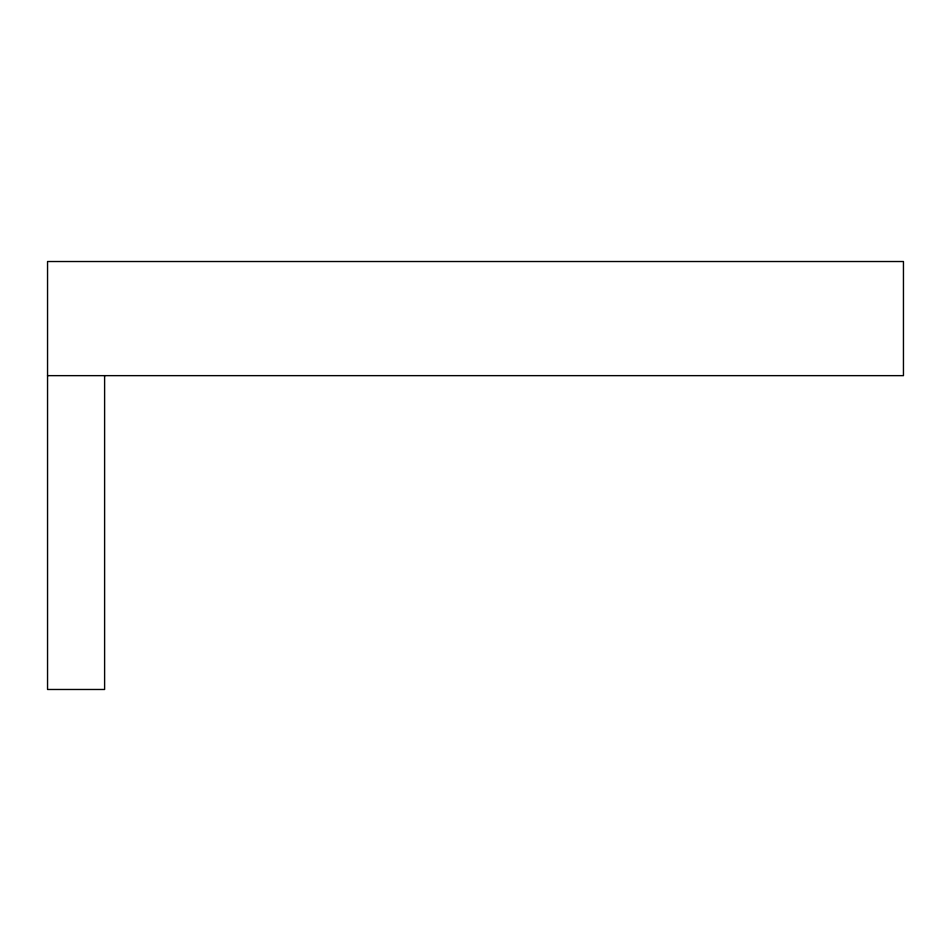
<?xml version="1.0" encoding="UTF-8"?>
<svg xmlns="http://www.w3.org/2000/svg" width="951" height="951" viewBox="0 0 951 951"><rect width="100%" height="100%" fill="white"/><g stroke="black" fill="none" stroke-linecap="round" stroke-linejoin="round"><path stroke-width="1.43" d="M47.55 375.645L903.45 375.645L903.45 261.525L47.55 261.525L47.55 689.475L104.61 689.475L104.61 375.645"/></g></svg>
